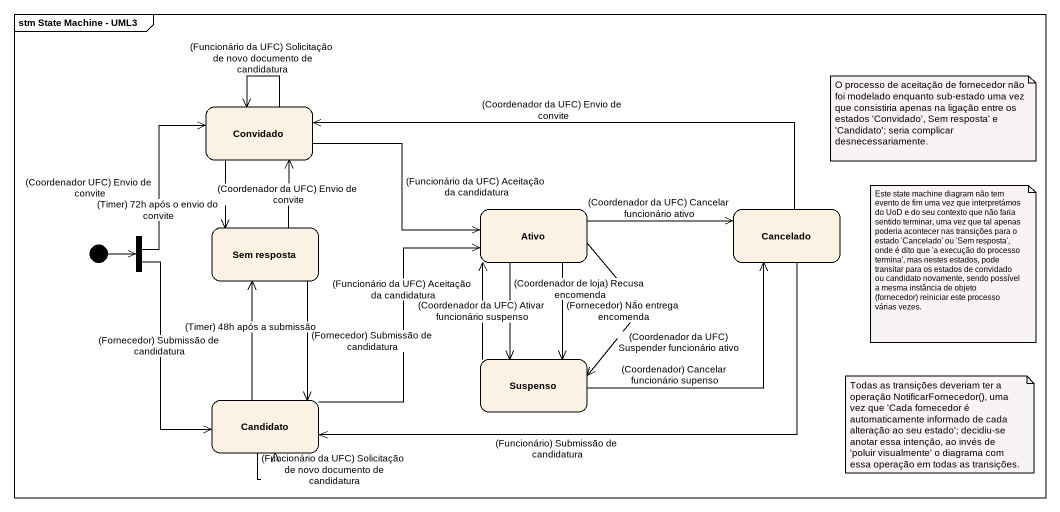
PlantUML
@startuml
mainframe stm State Machine - UML3
hide empty description
state Convidado
state Ativo
state Cancelado
state fork1 <<fork>>
state "Sem resposta" as Sem_resposta
state Suspenso
state Candidato
[*] -right-> fork1
Convidado --> Convidado : (Funcionário da UFC) Solicitação de novo documento de candidatura
Convidado -right-> Ativo : (Funcionário da UFC) Aceitação da candidatura
Convidado --> Sem_resposta : (Timer) 72h após o envio do convite
Ativo -right-> Cancelado : (Coordenador da UFC) Cancelar funcionário ativo
Ativo --> Suspenso : (Coordenador da UFC) Suspender funcionário ativo
Ativo --> Suspenso : (Coordenador de loja) Recusa encomenda
Ativo --> Suspenso : (Fornecedor) Não entrega encomenda
Cancelado -left-> Convidado : (Coordenador da UFC) Envio de convite
Cancelado -left-> Candidato : (Funcionário) Submissão de candidatura
fork1 -up-> Convidado : (Coordenador UFC) Envio de convite
fork1 --> Candidato : (Fornecedor) Submissão de candidatura
Sem_resposta -up-> Convidado : (Coordenador da UFC) Envio de convite
Sem_resposta --> Candidato : (Fornecedor) Submissão de candidatura
Suspenso -up-> Ativo : (Coordenador da UFC) Ativar funcionário suspenso
Suspenso -right-> Cancelado : (Coordenador) Cancelar funcionário supenso
Candidato -up-> Ativo : (Funcionário da UFC) Aceitação da candidatura
Candidato -up-> Sem_resposta : (Timer) 48h após a submissão
Candidato --> Candidato : (Funcionário da UFC) Solicitação de novo documento de candidatura
note as N1
  O processo de aceitação de fornecedor não foi modelado enquanto sub-estado uma vez que consistiria apenas na ligação entre os estados 'Convidado', Sem resposta' e 'Candidato'; seria complicar desnecessariamente.
end note
note as N2
  Este state machine diagram não tem evento de fim uma vez que interpretámos do UoD e do seu contexto que não faria sentido terminar, uma vez que tal apenas poderia acontecer nas transições para o estado 'Cancelado' ou 'Sem resposta', onde é dito que 'a execução do processo termina', mas nestes estados, pode transitar para os estados de convidado ou candidato novamente, sendo possível a mesma instância de objeto (fornecedor) reiniciar este processo várias vezes.
end note
note as N3
  Todas as transições deveriam ter a operação NotificarFornecedor(), uma vez que 'Cada fornecedor é automaticamente informado de cada alteração ao seu estado'; decidiu-se anotar essa intenção, ao invés de 'poluir visualmente' o diagrama com essa operação em todas as transições.
end note
@enduml
